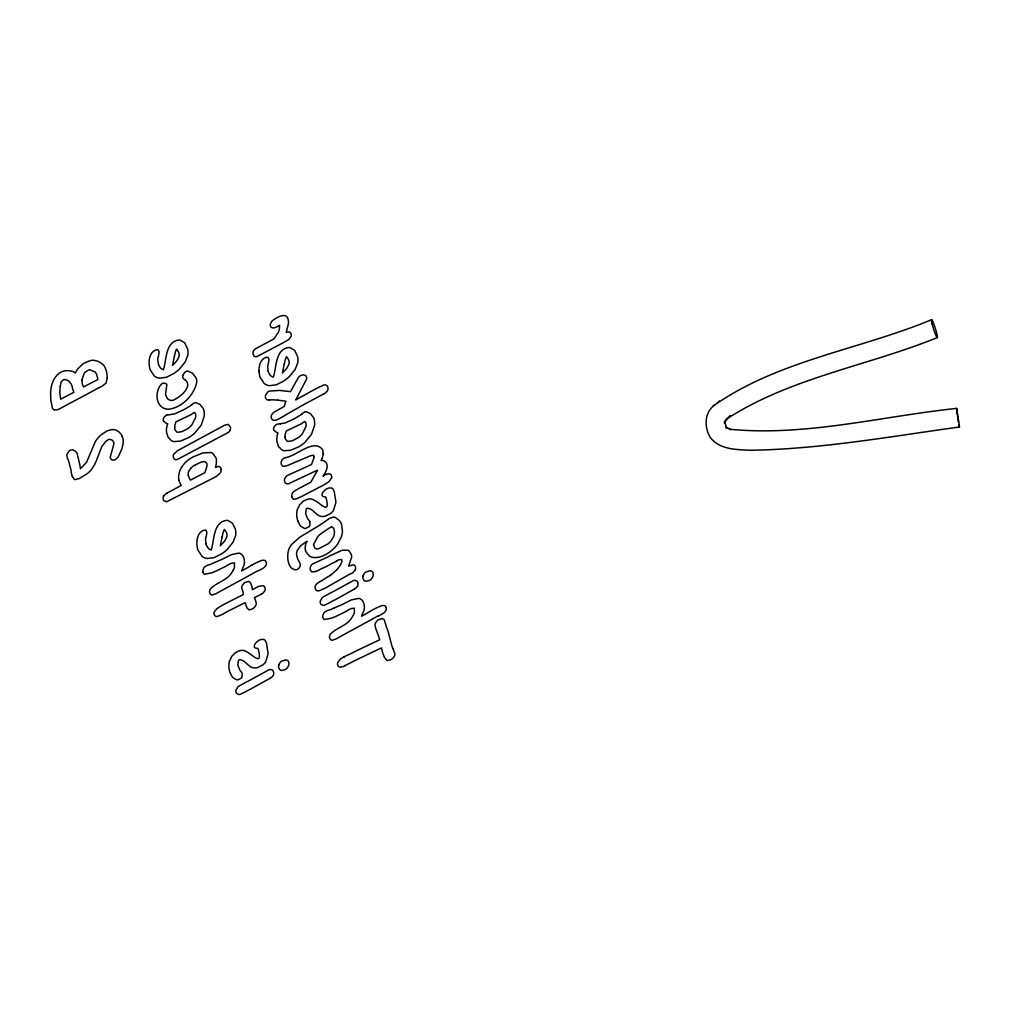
<?xml version="1.0" encoding="UTF-8"?>
<svg xmlns="http://www.w3.org/2000/svg" width="1010" height="1010" viewBox="0 0 1010 1010"><rect width="100%" height="100%" fill="white"/><g stroke="black" fill="none" stroke-linecap="round" stroke-linejoin="round"><path stroke-width="1.5" d="M727.276 418.405L724.372 423.24L724.625 421.056L726.607 428.518L725.609 426.637L730.583 429.616L729.321 429.199C805.096 436.737 881.553 416.284 956.596 408.406L956.798 410.628M931.7 319.64C860.217 349.473 777.687 360.393 713.413 405.894C704.084 414.037 704.323 428.013 710.573 437.898C720.206 449.829 736.795 449.614 750.733 450.271C820.878 449.109 890.176 436.547 959.5 426.99L956.647 408.381M313.971 457.176L313.719 455.27L310.777 455.661L288.835 464.916A70.536 54.893 -10.6 0 1 286.234 465.951L283.583 466.367A2.399 1.868 -10.6 0 1 282.636 466.065L281.563 464.789A8.206 6.388 -10.6 0 1 281.247 463.83A8.219 6.401 -10.6 0 1 281.512 460.939L281.588 460.724A6.439 5.012 -10.6 0 1 284.946 457.707C295.829 456.772 314.009 437.62 322.708 449.867A29.694 23.116 -10.6 0 1 323.112 453.629M163.418 369.609C166.65 360.456 165.122 342.062 178.467 340.054A5.934 4.621 -10.6 0 1 180.197 340.143L184.678 342.807L187.595 348.879A23.836 18.546 -10.6 0 1 187.809 355.343L185.234 361.896L179.641 368.852A36.032 28.04 -10.6 0 1 173.43 373.738L166.372 377.298L159.479 378.169A9.557 7.436 -10.6 0 1 156.613 377.361A12.549 9.759 -10.6 0 1 154.24 375.922L150.288 369.963A36.676 28.545 -10.6 0 1 149.644 367.741A34.289 26.677 -10.6 0 1 149.139 363.524C148.735 358.045 150.97 350.382 157.32 349.675A1.704 1.326 -10.6 0 1 158.09 349.927L159.113 351.834L158.494 356.025A15.264 11.88 -10.6 0 0 157.737 359.383L158.292 363.613A21.324 16.589 -10.6 0 0 159.832 366.933L160.237 367.615A6.641 5.164 -10.6 0 0 163.405 369.622M959.475 427.041L959.008 424.995M229.548 661.045L231.896 656.197L235.191 652.94A13.231 10.289 -10.6 0 1 237.262 651.702L240.153 650.566A6.704 5.214 -10.6 0 1 242.463 650.377C249.823 650.314 262.966 669.302 258.484 649.973A8.269 6.426 -10.6 0 0 257.626 648.306C249.445 648.647 257.941 638.219 263.004 639.444A3.207 2.487 -10.6 0 1 263.837 639.532L264.658 639.81A17.347 13.496 -10.6 0 1 266.602 643.812L268.13 653.76L265.655 661.941A14.279 11.11 -10.6 0 1 262.638 665.034L257.348 667.698A7.247 5.643 -10.6 0 1 255.038 667.938C248.384 668.443 245.582 659.467 239.395 659.77A2.386 1.856 -10.6 0 0 238.461 660.401L237.792 665.06L240.052 670.589A12.044 9.368 -10.6 0 1 242.072 673.266L242.059 676.927A5.037 3.914 -10.6 0 1 241.15 678.19L237.943 679.844A3.636 2.828 -10.6 0 1 236.656 679.869L233.083 677.697A13.572 10.554 -10.6 0 1 232.161 676.725L229.889 672.269A32.421 25.237 -10.6 0 1 229.447 661.045M253.447 351.139L253.358 351.354A8.219 6.401 -10.6 0 0 253.119 354.245L254.166 356.277L255.795 356.719A4.81 3.737 -10.6 0 0 257.095 356.505L281.31 343.728A2.727 2.121 -10.6 0 0 281.777 343.589L284.391 341.986A15.453 12.019 -10.6 0 0 287.193 340.433L288.027 339.966A5.643 4.393 -10.6 0 0 289.125 339.209L291.259 336.09A7.158 5.568 -10.6 0 0 291.196 334.222A8.206 6.388 -10.6 0 0 290.918 333.452L289.845 332.176A2.399 1.868 -10.6 0 0 288.898 331.873L286.247 332.29L288.469 323.427A27.825 21.665 -10.6 0 0 287.926 318.541C286.6 313.441 280.187 315.865 277.056 317.658A25.679 19.985 -10.6 0 0 276.26 318.099L275.616 318.466A11.047 8.598 -10.6 0 1 275.225 318.68L272.081 320.978L270.301 324.021A6.073 4.734 -10.6 0 0 270.352 325.738C271.475 330.295 277.397 326.647 279.53 325.308L279.568 326.18A22.801 17.751 -10.6 0 1 278.381 332.252L273.849 338.969L256.793 348.097A6.439 5.012 -10.6 0 0 253.371 351.114M230.116 430.222L230.204 429.995A8.219 6.401 -10.6 0 0 230.444 427.116L228.475 424.642A2.272 1.767 -10.6 0 0 227.667 424.427L224.637 425.197L177.432 450.725L173.669 454.298A6.451 5.025 -10.6 0 0 173.253 455.813L173.392 457.404A4.886 3.8 -10.6 0 0 175.298 459.727L176.03 459.676A4.81 3.737 -10.6 0 0 177.331 459.474L226.77 433.265A6.439 5.012 -10.6 0 0 230.192 430.247M321.862 458.742L321.104 460.522L322.708 460.522A4.772 3.712 -10.6 0 1 324.109 460.901C330.106 464.247 325.977 472.112 323.036 476.177L326.192 474.296M357.54 586.33L357.729 585.888A8.219 6.401 -10.6 0 0 357.969 582.997L357.06 581.091L355.469 580.422A3.964 3.08 -10.6 0 0 353.273 580.611L333.186 591.62A64.577 50.26 -10.6 0 1 330.106 593.097A75.813 59.009 -10.6 0 1 327.732 594.511L323.389 596.872A5.643 4.393 -10.6 0 0 322.291 597.63L320.296 600.937A8.648 6.729 -10.6 0 0 320.385 603.248A5.315 4.141 -10.6 0 0 320.852 604.27L323.225 605.381A3.08 2.399 -10.6 0 0 324.109 605.343L329.866 602.579A75.813 59.009 -10.6 0 0 332.24 601.165A64.577 50.26 -10.6 0 0 335.32 599.688L354.295 589.146M326.167 474.359L328.54 473.753A2.336 1.818 -10.6 0 1 329.538 473.98L330.649 474.384A2.841 2.209 -10.6 0 1 331.255 474.851L331.861 477.465L329.588 480.823A9.948 7.739 -10.6 0 1 328.477 481.985L324.008 484.863A30.578 23.798 -10.6 0 1 323.314 485.217L301.043 496.756A57.57 44.806 -10.6 0 1 297.533 498.347L295.829 498.978A4.229 3.283 -10.6 0 1 295.084 499.167L293.784 499.18A2.235 1.742 -10.6 0 1 293.039 498.927L291.751 496.705M183.062 375.038L184.489 372.778A4.823 3.75 -10.6 0 1 186.055 371.503L186.421 371.314A2.765 2.146 -10.6 0 1 187.582 371.011L191.925 372.829A18.357 14.279 -10.6 0 1 193.175 374.053L195.65 377.298A15.832 12.322 -10.6 0 1 196.508 379.242A14.102 10.971 -10.6 0 1 196.887 381.174C194.842 394.455 182.532 407.283 168.998 409.214A10.327 8.03 -10.6 0 1 166.663 409.05C154.795 407.207 154.517 389.885 162.257 383.484A2.954 2.298 -10.6 0 1 163.607 383.219L164.314 383.257A17.246 13.42 -10.6 0 1 164.832 383.32L166.107 383.813A2.815 2.184 -10.6 0 1 166.839 384.545L165.602 393.774A11.893 9.254 -10.6 0 0 165.829 395.428L167.471 398.761L170.021 400.288A6.275 4.886 -10.6 0 0 173.164 400.238C179.818 397.372 193.693 386.451 184.843 379.545M232.704 570.978C228.273 580.333 216.998 581.912 210.358 588.944A7.373 5.744 -10.6 0 0 209.701 592.807L209.878 593.312A3.686 2.866 -10.6 0 0 210.875 594.41L211.557 594.764A2.272 1.767 -10.6 0 0 212.352 594.978L216.291 593.627A9.507 7.398 -10.6 0 1 216.885 593.173L250.922 574.589A46.776 36.41 -10.6 0 1 254.81 572.392L256.338 571.609A3.762 2.929 -10.6 0 1 256.767 571.344L258.219 570.726A18.306 14.254 -10.6 0 0 262.335 568.668L263.13 568.163A5.643 4.393 -10.6 0 0 264.229 567.405L265.819 565.625A7.474 5.807 -10.6 0 0 266.35 562.57L265.504 560.878A2.74 2.134 -10.6 0 0 264.481 560.335L262.676 560.234A6.464 5.025 -10.6 0 0 261.464 560.487L256.691 562.583A71.571 55.701 -10.6 0 1 255.038 563.353L252.412 564.754M355.015 570.132L352.881 572.657A4.292 3.346 -10.6 0 1 351.859 573.276L349.965 574.084A28.015 21.803 -10.6 0 1 348.702 574.703L346.077 576.293A2.727 2.121 -10.6 0 1 345.622 576.445L326.23 587.58A20.579 16.021 -10.6 0 0 325.334 588.022L324.058 588.678A26.664 20.756 -10.6 0 1 322.783 589.221M190.587 468.463L188.428 471.784A10.719 8.345 -10.6 0 0 188.39 475.483M718.287 401.816L719.284 400.983M713.413 405.894L714.6 404.896M729.46 416.587L730.445 415.766L726.076 419.402C789.504 377.891 867.83 365.822 937.204 337.63M301.308 414.504L302.116 413.911M336.254 561.257L336.456 561.106A3.017 2.348 -10.6 0 0 337.024 560.651M191.774 404.783L190.966 405.363A13.951 10.857 -10.6 0 1 188.39 406.98L184.83 409.138A42.874 33.368 -10.6 0 0 183.782 409.732L175.538 413.494A59.274 46.132 -10.6 0 1 174.301 414.012L173.632 414.087A20.036 15.592 -10.6 0 0 170.034 414.655A17.953 13.976 -10.6 0 0 166.637 415.11M330.384 575.346L330.661 575.144A57.393 44.667 -10.6 0 0 335.118 571.243C337.744 569.855 346.531 557.242 339.006 559.83A2.651 2.058 -10.6 0 0 338.337 560.07L337.555 560.462A2.538 1.97 -10.6 0 1 336.999 560.638M344.915 665.704L344.776 665.805A4.04 3.144 -10.6 0 1 343.337 666.436L340.294 667.181A2.272 1.767 -10.6 0 1 339.486 666.979L338.817 666.613A3.686 2.866 -10.6 0 1 337.82 665.514L337.504 664.113A5.871 4.57 -10.6 0 1 337.731 662.636L339.448 660.136A10.05 7.815 -10.6 0 1 343.955 657.068M163.683 495.986A7.474 5.807 -10.6 0 0 163.166 499.041L163.292 499.508A5.315 4.141 -10.6 0 0 163.746 500.531L166.12 501.642A3.08 2.399 -10.6 0 0 167.004 501.604L216.001 476.644L219.751 473.627A8.964 6.982 -10.6 0 0 221.253 470.18L221.24 469.347M269.986 678.316L251.023 688.858A64.577 50.26 -10.6 0 1 247.942 690.335A75.813 59.009 -10.6 0 1 245.569 691.749L239.799 694.501A3.08 2.399 -10.6 0 1 238.916 694.539L236.542 693.428A5.315 4.141 -10.6 0 1 236.1 692.418A8.648 6.729 -10.6 0 1 235.986 690.108L237.994 686.787A5.643 4.393 -10.6 0 1 239.092 686.03L243.423 683.682A75.813 59.009 -10.6 0 0 245.796 682.268A64.577 50.26 -10.6 0 0 248.877 680.79L268.976 669.781A3.964 3.08 -10.6 0 1 271.172 669.592L272.75 670.261L273.672 672.168A8.219 6.401 -10.6 0 1 273.42 675.059L273.23 675.501A10.491 8.156 -10.6 0 1 270.036 678.367M195.321 464.953C198.478 463.64 204.336 459.108 206.823 463.287A11.577 9.002 -10.6 0 1 206.583 467.441L204.879 472.642L190.486 480.129L189.855 478.992A29.694 23.116 -10.6 0 1 188.314 475.495M166.928 493.183L181.244 485.381L180.765 484.497A42.559 33.128 -10.6 0 1 179.439 481.656L179.048 480.406M304.363 412.358L305.437 411.903A2.853 2.222 -10.6 0 1 306.535 411.79L310.461 413.671L313.567 417.622A11.426 8.888 -10.6 0 1 314.085 418.986A28.04 21.829 -10.6 0 1 314.539 425.462L311.509 434.325L304.932 442.405A31.285 24.341 -10.6 0 1 298.48 446.976L290.451 450.308L283.974 450.712A9.456 7.36 -10.6 0 1 281.639 449.715L278.47 446.407L276.816 441.244A41.221 32.08 -10.6 0 1 276.803 440.461L276.803 438.681A33.949 26.412 -10.6 0 1 277.965 432.937A19.455 15.137 -10.6 0 1 276.664 432.469L273.634 430.02A7.474 5.807 -10.6 0 1 274.139 426.965A6.641 5.164 -10.6 0 1 276.967 424.263A17.953 13.976 -10.6 0 1 280.376 423.834M324.21 393.66L305.98 403.419A118.12 91.923 -10.6 0 0 303.48 404.77L286.335 414.517A71.293 55.487 -10.6 0 1 282.257 416.941C279.164 418.531 272.965 423.278 271.286 417.85A8.219 6.401 -10.6 0 1 271.538 414.959L273.306 412.736A5.643 4.393 -10.6 0 1 274.417 411.966L284.201 406.449L285.464 402.498A68.718 53.479 -10.6 0 1 286.045 401.26L277.649 400.099M378.043 607.187L381.389 605.773A6.464 5.025 -10.6 0 1 382.588 605.533L384.406 605.621A2.74 2.134 -10.6 0 1 385.429 606.177L386.249 607.869M377.109 607.641L376.616 607.881A71.571 55.701 -10.6 0 1 374.962 608.651L372.337 610.053A45.071 35.072 -10.6 0 0 368.031 612.641L361.479 616.251L364.193 609.788A24.227 18.849 -10.6 0 0 363.751 603.096L362.224 600.23L359.939 598.665A4.356 3.396 -10.6 0 0 358.525 598.438L351.505 599.864L341.62 604.801A90.079 70.094 -10.6 0 0 338.931 605.924L334.449 607.843M261.401 594.069L261.956 593.804A5.643 4.393 -10.6 0 0 263.055 593.034L264.835 590.812A8.219 6.401 -10.6 0 0 265.075 587.921L264.317 586.431A2.853 2.222 -10.6 0 0 263.042 585.749L258.863 586.292L252.273 589.701A17.094 13.307 -10.6 0 0 251.919 586.734L251.831 586.368A30.552 23.785 -10.6 0 0 251.048 584.108L249.584 581.785A3.055 2.373 -10.6 0 0 248.46 581.47L244.975 582.404A22.536 17.536 -10.6 0 0 244.003 583.3L243.309 584.07A6.881 5.353 -10.6 0 0 242.64 585.093L242.046 586.015A5.075 3.952 -10.6 0 0 241.668 587.555L242.362 590.206A3.346 2.601 -10.6 0 1 242.867 590.989L243.132 592.782A14.721 11.451 -10.6 0 0 243.347 594.524L224.169 604.258A3.257 2.538 -10.6 0 1 223.059 604.788L216.948 608.601L214.297 611.732A6.085 4.734 -10.6 0 0 213.956 613.322L214.272 614.901A3.686 2.866 -10.6 0 0 215.269 615.999L215.938 616.365A2.336 1.818 -10.6 0 0 216.948 616.58L221.657 614.724A13.559 10.554 -10.6 0 1 223.273 613.954A32.648 25.414 -10.6 0 1 224.813 612.956L225.861 612.312A20.465 15.933 -10.6 0 0 226.543 611.883L245.089 602.692L245.986 605.066A44.301 34.479 -10.6 0 1 246.882 607.755L248.712 609.623A2.474 1.932 -10.6 0 0 249.798 609.788L252.475 608.841A6.641 5.164 -10.6 0 0 255.303 606.126L255.883 605.205A5.075 3.952 -10.6 0 0 256.275 603.664L255.984 602.048A50.563 39.352 -10.6 0 0 254.394 597.769A22.005 17.132 -10.6 0 1 257.929 595.951A22.005 17.132 -10.6 0 0 261.426 594.107M315.524 571.496L311.762 571.963L310.146 569.514A7.474 5.807 -10.6 0 1 310.651 566.458L310.992 565.688A5.151 4.002 -10.6 0 1 312.469 564.072L328.124 556.8A11.047 8.598 -10.6 0 0 328.515 556.586L329.159 556.22A25.679 19.985 -10.6 0 1 329.954 555.778L342.15 550.261L347.705 550.248A6.262 4.873 -10.6 0 1 349.17 551.056L351.328 554.553A16.11 12.537 -10.6 0 1 351.657 557.053L348.639 566.143L353.336 564.83A2.361 1.831 -10.6 0 1 354.409 565.209L355.495 566.938A7.108 5.53 -10.6 0 1 354.977 570.12M322.367 589.398L321.332 589.853A3.762 2.929 -10.6 0 0 320.902 590.105L318.92 590.787A3.08 2.399 -10.6 0 1 318.036 590.825L316.887 590.635A1.944 1.515 -10.6 0 1 316.168 590.332L315.17 588.514A8.219 6.401 -10.6 0 1 315.423 585.623L317.19 583.401A5.643 4.393 -10.6 0 1 318.289 582.644L319.135 582.177A15.453 12.019 -10.6 0 1 321.925 580.611A9.544 7.436 -10.6 0 1 323.844 579.285L327.581 576.899A15.453 12.019 -10.6 0 0 330.384 575.346M378.144 616.024L376.692 616.643A3.762 2.929 -10.6 0 0 376.263 616.908L374.735 617.691A46.776 36.41 -10.6 0 0 370.847 619.887L336.81 638.471A9.507 7.398 -10.6 0 0 336.216 638.926L332.277 640.264A2.272 1.767 -10.6 0 1 331.482 640.062L330.8 639.709A3.686 2.866 -10.6 0 1 329.803 638.598L329.626 638.093A7.373 5.744 -10.6 0 1 330.27 634.23C336.936 627.21 348.185 625.619 352.629 616.264A17.713 13.787 -10.6 0 0 354.384 612.603L354.371 608.159L351.253 608.576A25.502 19.846 -10.6 0 1 349.081 609.56L347.036 610.747A5.303 4.128 -10.6 0 0 346.417 611.214A25.679 19.985 -10.6 0 0 345.622 611.656L335.838 616.428A73.49 57.191 -10.6 0 1 331.57 618.133L324.639 619.509A2.74 2.134 -10.6 0 1 323.617 618.966L322.796 617.261A7.474 5.807 -10.6 0 1 323.301 614.219L323.642 613.436A5.151 4.002 -10.6 0 1 325.119 611.833L326.457 611.088A6.376 4.962 -10.6 0 1 327.164 610.659L327.619 610.469A23.495 18.281 -10.6 0 0 334.424 607.805M214.524 562.545L219.006 560.638A90.079 70.094 -10.6 0 1 221.695 559.502L231.58 554.566L238.6 553.139A4.356 3.396 -10.6 0 1 240.014 553.379L242.299 554.944L243.814 557.81A24.227 18.849 -10.6 0 1 244.243 564.502L241.554 570.953L248.132 567.367A45.071 35.072 -10.6 0 1 252.424 564.754M269.216 400.023L267.208 399.821A2.828 2.197 -10.6 0 1 266.501 399.43L265.718 398.369A6.792 5.29 -10.6 0 1 265.478 397.612A8.219 6.401 -10.6 0 1 265.744 394.733L268.054 391.754A4.292 3.346 -10.6 0 1 269.077 391.148L279.505 390.416L290.463 391.627L297.975 378.22A6.615 5.151 -10.6 0 1 301.245 375.303L303.215 374.824A2.336 1.818 -10.6 0 1 304.212 375.038L305.487 375.531A2.815 2.184 -10.6 0 1 306.219 376.263L306.623 377.614A6.35 4.936 -10.6 0 1 306.472 379.242L295.766 399.973L297.319 399.038A100.331 78.073 -10.6 0 1 304.704 394.998L305.424 394.632A82.631 64.312 -10.6 0 1 315.082 389.305M54.376 409.757L56.408 409.808A5.871 4.57 -10.6 0 0 58.896 409.176L95.344 389.683A23.811 18.521 -10.6 0 1 99.131 387.638L100.003 387.221A16.564 12.89 -10.6 0 0 101.732 386.413L106.138 383.068L107.212 377.652M207.58 547.294L208.009 547.963A6.641 5.164 -10.6 0 0 211.191 549.97C214.436 540.83 212.895 522.423 226.24 520.402A5.934 4.621 -10.6 0 1 227.982 520.503L232.452 523.167L235.368 529.227A23.836 18.546 -10.6 0 1 235.595 535.691L233.02 542.256L227.414 549.2A36.032 28.04 -10.6 0 1 221.203 554.086L214.158 557.659L207.252 558.517A9.557 7.436 -10.6 0 1 204.399 557.722A12.549 9.759 -10.6 0 1 202.013 556.283L198.074 550.311A36.676 28.545 -10.6 0 1 197.43 548.089A34.289 26.677 -10.6 0 1 196.912 543.885C196.508 538.393 198.755 530.742 205.093 530.035A1.704 1.326 -10.6 0 1 205.863 530.288L206.886 532.182L206.267 536.386A15.264 11.88 -10.6 0 0 205.522 539.731L206.065 543.961M122.16 436.269L122.753 437.999A24.518 19.089 -10.6 0 1 123.169 443.44L121.856 448.983L118.347 456.646A10.087 7.853 -10.6 0 1 116.491 458.666L115.203 459.638A3.371 2.613 -10.6 0 1 111.706 459.765A7.903 6.161 -10.6 0 1 110.166 457.391L113.991 443.592A8.951 6.969 -10.6 0 0 113.701 442.355A7.474 5.807 -10.6 0 0 111.744 439.88L109.332 439.299A1.363 1.06 -10.6 0 0 108.865 439.438L108.575 439.602A14.228 11.072 -10.6 0 0 105.532 441.686L101.821 446.584L96.67 459.866A59.981 46.675 -10.6 0 1 94.511 464.726L91.632 469.259A27.99 21.791 -10.6 0 1 87.125 473.74L79.436 478.488L75.056 479.611A2.878 2.235 -10.6 0 1 74.121 479.182L72.972 477.402A1.755 1.363 -10.6 0 1 72.367 476.518M309.855 521.829L309.868 525.478A5.037 3.914 -10.6 0 1 308.959 526.753L305.752 528.394A3.636 2.828 -10.6 0 1 304.464 528.419L300.879 526.26A13.572 10.554 -10.6 0 1 299.97 525.276L297.697 520.819M72.303 476.531L71.192 472.327A18.205 14.165 -10.6 0 0 70.801 469.284L68.516 460.56A7.802 6.073 -10.6 0 0 67.594 458.78L66.837 455.358A5.075 3.952 -10.6 0 1 67.216 453.818L68.655 451.558A4.823 3.75 -10.6 0 1 70.22 450.283L71.95 449.854A3.181 2.474 -10.6 0 1 72.897 449.917L75.321 451.142A11.729 9.128 -10.6 0 1 77.227 453.755L79.664 464.183A32.686 25.439 -10.6 0 1 80.106 466.557L80.447 468.791L86.62 462.201L95.23 441.787A34.946 27.207 -10.6 0 1 97.288 438.807A27.257 21.21 -10.6 0 1 102.515 433.808L107.426 430.79L111.491 429.641A8.749 6.817 -10.6 0 1 116.087 430.172L118.713 431.762A17.524 13.635 -10.6 0 1 122.172 436.269M268.205 371.124L267.663 366.895A15.264 11.88 -10.6 0 1 268.407 363.549L269.026 359.345L268.003 357.452A1.704 1.326 -10.6 0 0 267.233 357.199C260.883 357.906 258.661 365.557 259.052 371.049M202.871 571.976L203.692 573.667A2.74 2.134 -10.6 0 0 204.714 574.223L211.645 572.834A73.49 57.191 -10.6 0 0 215.913 571.13L225.697 566.357A25.679 19.985 -10.6 0 1 226.493 565.916A5.303 4.128 -10.6 0 1 227.111 565.448L229.156 564.262A25.502 19.846 -10.6 0 0 231.328 563.29L234.446 562.86L234.459 567.304A17.713 13.787 -10.6 0 1 232.691 570.966M958.54 422.331L957.947 418.733M957.657 416.802L956.95 411.853M323.149 453.629L323.162 454.904A38.228 29.757 -10.6 0 1 321.849 458.742M54.338 409.82A4.116 3.207 -10.6 0 1 52.318 407.623L50.816 400.061L50.588 392.183A58.757 45.728 -10.6 0 1 50.917 389.102C51.901 381.477 56.244 372.677 64.375 370.885A12.158 9.456 -10.6 0 1 69.084 370.822A9.519 7.411 -10.6 0 1 73.414 371.794L75.447 373.081A25.654 19.96 -10.6 0 1 77.934 368.675L83.072 363.815A24.152 18.799 -10.6 0 1 85.496 362.514L90.698 360.482A10.352 8.055 -10.6 0 1 94.145 360.317L98.235 361.378L102.565 364.181A16.93 13.18 -10.6 0 1 104.712 366.781L106.075 370.026A50.816 39.541 -10.6 0 1 107.249 377.639M184.754 379.659A4.583 3.56 -10.6 0 1 183.214 375.089M167.597 423.809A19.455 15.137 -10.6 0 1 166.322 423.329L163.292 420.88A7.474 5.807 -10.6 0 1 163.797 417.837A6.641 5.164 -10.6 0 1 166.625 415.135M167.622 423.809A33.949 26.412 -10.6 0 0 166.461 429.553L166.461 431.333A41.221 32.08 -10.6 0 0 166.473 432.116L168.127 437.279L171.296 440.575A9.456 7.36 -10.6 0 0 173.632 441.585L180.108 441.181L188.138 437.848A31.285 24.341 -10.6 0 0 194.589 433.265L201.167 425.197L204.184 416.335A28.04 21.829 -10.6 0 0 203.742 409.858A11.426 8.888 -10.6 0 0 203.225 408.495L200.119 404.543L196.192 402.649A2.853 2.222 -10.6 0 0 195.094 402.763L194.021 403.23A3.977 3.093 -10.6 0 0 191.85 404.808M190.6 468.476A14.923 11.615 -10.6 0 1 195.296 464.916M179.035 480.406A22.801 17.738 -10.6 0 1 178.669 475.521L179.629 471.304A28.331 22.043 -10.6 0 1 181.724 467.1M163.746 496.011A10.491 8.156 -10.6 0 1 166.89 493.132M221.152 469.36A4.962 3.863 -10.6 0 0 219.246 466.519A5.555 4.318 -10.6 0 0 218.45 466.494L217.605 466.544A2.828 2.197 -10.6 0 0 216.291 467.024L215.458 467.428L216.178 464.284A16.526 12.865 -10.6 0 0 216.355 462.428L216.38 461.646A21.412 16.665 -10.6 0 0 216.228 458.351L212.921 453.465A7.474 5.82 -10.6 0 0 211.002 452.581L203.149 452.846L193.175 456.886A28.305 22.031 -10.6 0 0 181.75 467.112M207.605 547.281A21.324 16.589 -10.6 0 1 206.002 543.986M214.499 562.507A23.495 18.281 -10.6 0 1 207.707 565.196L207.239 565.36A6.376 4.962 -10.6 0 0 206.545 565.789L205.194 566.534A5.151 4.002 -10.6 0 0 203.717 568.15L203.376 568.92A7.474 5.807 -10.6 0 0 202.846 571.976M268.142 371.15A21.324 16.589 -10.6 0 0 269.746 374.445L270.15 375.127A6.641 5.164 -10.6 0 0 273.331 377.134C276.576 367.993 275.036 349.586 288.38 347.566A5.934 4.621 -10.6 0 1 290.11 347.667L294.592 350.331L297.508 356.391A23.836 18.546 -10.6 0 1 297.735 362.855L295.147 369.42L289.554 376.364A36.032 28.04 -10.6 0 1 283.343 381.25L276.286 384.823L269.392 385.681A9.557 7.436 -10.6 0 1 266.539 384.886A12.549 9.759 -10.6 0 1 264.153 383.447L260.201 377.475A36.676 28.545 -10.6 0 1 259.57 375.253A34.289 26.677 -10.6 0 1 259.052 371.049M269.216 399.947A38.127 29.681 -10.6 0 1 277.636 400.162M324.248 393.711A10.491 8.156 -10.6 0 0 327.392 390.832A7.474 5.807 -10.6 0 0 327.972 387.802A9.608 7.487 -10.6 0 0 327.77 387.095L327.341 386.161A3.623 2.815 -10.6 0 0 326.584 385.403L324.93 384.886A3.08 2.399 -10.6 0 0 324.046 384.924L318.567 387.449A22.005 17.132 -10.6 0 0 315.044 389.254M302.192 413.936A3.977 3.093 -10.6 0 1 304.326 412.282M301.296 414.491A13.951 10.857 -10.6 0 1 298.733 416.107L295.173 418.266A42.874 33.368 -10.6 0 0 294.137 418.86L285.88 422.622A59.274 46.132 -10.6 0 1 284.643 423.139L283.974 423.215A20.036 15.592 -10.6 0 0 280.376 423.783M313.971 457.176A25.54 19.872 -10.6 0 1 313.327 459.601L311.534 464.486L287.661 475.356A5.643 4.393 -10.6 0 0 286.562 476.114L284.782 478.336A8.219 6.401 -10.6 0 0 284.542 481.227L285.072 482.591A3.623 2.815 -10.6 0 0 285.83 483.335L287.484 483.866A3.08 2.399 -10.6 0 0 288.368 483.828L315.751 470.95A21.5 16.728 -10.6 0 1 316.408 470.66L317.493 470.281L311.181 481.568A2.803 2.184 -10.6 0 1 310.891 482.111L299.074 488.385A11.022 8.572 -10.6 0 0 297.319 489.395A19.682 15.314 -10.6 0 0 295.223 490.658L294.655 491.049A6.111 4.76 -10.6 0 0 293.241 492.022L292.433 493.082A3.043 2.361 -10.6 0 0 292.256 493.663A7.474 5.807 -10.6 0 0 291.726 496.718M297.773 520.794A32.421 25.237 -10.6 0 1 297.256 509.595L299.705 504.76L303 501.503A13.231 10.289 -10.6 0 1 305.07 500.266L307.962 499.129A6.704 5.214 -10.6 0 1 310.272 498.94C317.632 498.864 330.775 517.865 326.293 498.523A8.269 6.426 -10.6 0 0 325.435 496.869C317.241 497.198 325.75 486.769 330.8 487.994A3.207 2.487 -10.6 0 1 331.633 488.083L332.467 488.373A17.347 13.496 -10.6 0 1 334.398 492.375L335.939 502.323L333.464 510.492A14.279 11.11 -10.6 0 1 330.434 513.598L325.157 516.249A7.247 5.643 -10.6 0 1 322.846 516.489C316.193 517.006 313.39 508.03 307.204 508.333A2.386 1.856 -10.6 0 0 306.27 508.964L305.601 513.61L307.861 519.14A12.044 9.368 -10.6 0 1 309.868 521.829M305.487 550.538A23.167 18.028 -10.6 0 1 305.197 547.332L305.55 544.693A28.949 22.536 -10.6 0 1 307.04 541.246L300.677 545.728L297.344 550.286A13.799 10.744 -10.6 0 0 296.599 554.717L297.091 557.04A25.881 20.137 -10.6 0 0 298.379 560.436L300.147 563.593L300.248 565.928A3.876 3.017 -10.6 0 1 299.717 566.963A6.641 5.164 -10.6 0 1 296.877 569.665C287.055 570.89 285.944 553.833 289.782 547.256A22.195 17.271 -10.6 0 1 291.562 544.541L299.692 537.257L317.001 526.841A145.516 113.246 -10.6 0 0 324.159 522.183L329.538 518.345L333.717 516.981A3.043 2.373 -10.6 0 1 334.903 517.234L338.905 520.175A21.816 16.981 -10.6 0 1 339.764 520.933L339.89 521.097A18.458 14.367 -10.6 0 1 341.683 524.935L342.44 531.298A29.58 23.015 -10.6 0 1 341.481 536.474L337.87 543.658A32.686 25.439 -10.6 0 1 332.479 549.781C327.063 554.389 320.056 558.505 312.683 557.419A10.05 7.815 -10.6 0 1 309.552 556.169L305.967 551.801A18.054 14.052 -10.6 0 1 305.538 550.526M315.537 571.521A42.572 33.128 -10.6 0 0 320.397 569.249L322.607 568.125A34.592 26.916 -10.6 0 0 329.664 564.741L329.828 564.653A19.935 15.516 -10.6 0 1 331.267 563.807L335.926 561.573A1.868 1.452 -10.6 0 1 336.254 561.257M357.477 586.318A10.491 8.156 -10.6 0 1 354.333 589.196M378.131 616.012A18.306 14.254 -10.6 0 0 382.26 613.966L383.055 613.461A5.643 4.393 -10.6 0 0 384.153 612.704L385.744 610.924A7.474 5.807 -10.6 0 0 386.274 607.869M343.905 656.992A22.005 17.132 -10.6 0 1 347.453 655.212A23.495 18.281 -10.6 0 1 349.069 654.518L362.11 648.054A178.214 138.698 -10.6 0 1 365.506 646.501L379.659 639.759L379.078 637.676A70.182 54.616 -10.6 0 0 377.45 633.081A84.045 65.41 -10.6 0 1 375.846 628.586L375.152 626.074A6.098 4.747 -10.6 0 1 375.947 622.45A6.881 5.353 -10.6 0 1 376.629 621.428L377.323 620.67A22.536 17.536 -10.6 0 1 378.295 619.774L381.73 618.663A2.272 1.767 -10.6 0 1 382.537 618.865L383.636 619.269A2.841 2.209 -10.6 0 1 384.242 619.749L386.59 627.513A67.392 52.444 -10.6 0 1 388.181 631.881L391.703 645.125A27.889 21.702 -10.6 0 0 393.029 648.622M344.877 665.691A1.591 1.237 -10.6 0 1 345.837 665.148L351.152 662.535A38.418 29.896 -10.6 0 1 353.475 661.26L381.376 647.928L381.805 649.531A101.985 79.373 -10.6 0 0 384.431 657.358L387.007 660.654L390.719 659.783A10.491 8.156 -10.6 0 0 393.9 656.954A5.681 4.419 -10.6 0 0 394.847 654.758L394.859 654.013A9.077 7.057 -10.6 0 0 394.683 653.028L394.039 651.425A37.029 28.823 -10.6 0 1 393.067 648.609M81.962 380L82.264 383.762A24.189 18.824 -10.6 0 0 83.527 386.956L97.957 379.47L96.657 374.596A9.923 7.726 -10.6 0 0 94.902 371.844L89.738 369.774A3.472 2.702 -10.6 0 0 88.501 370.102L86.027 371.579A10.1 7.865 -10.6 0 0 84.146 373.384L81.962 380M174.692 427.571L174.68 428.025A10.832 8.433 -10.6 0 0 174.882 429.641L176.775 432.015A2.916 2.272 -10.6 0 0 177.924 432.28L181.914 431.661L187.443 428.783A18.18 14.14 -10.6 0 0 191.9 424.781L195.65 417.408A13.496 10.504 -10.6 0 0 195.511 413.848L195.334 413.204A3.017 2.348 -10.6 0 1 194.791 412.812L194.614 412.661A1.868 1.452 -10.6 0 0 194.248 412.421L193.592 412.8A18.003 14.001 -10.6 0 0 192.405 413.645L191.243 414.504A27.889 21.702 -10.6 0 0 190.637 414.832L175.929 421.852L174.932 424.882A9.645 7.512 -10.6 0 0 174.78 425.892L174.692 427.571M285.035 436.699L285.022 437.153A10.832 8.433 -10.6 0 0 285.224 438.769L287.118 441.155A2.916 2.272 -10.6 0 0 288.267 441.408L292.256 440.789L297.786 437.911A18.18 14.14 -10.6 0 0 302.243 433.921L305.992 426.536A13.496 10.504 -10.6 0 0 305.853 422.975L305.676 422.331A3.017 2.348 -10.6 0 1 305.134 421.94L304.957 421.789A1.868 1.452 -10.6 0 0 304.591 421.561L303.947 421.927A18.003 14.001 -10.6 0 0 302.748 422.773L301.599 423.632A27.889 21.702 -10.6 0 0 300.98 423.96L286.272 430.98L285.274 434.01A9.645 7.512 -10.6 0 0 285.123 435.02L285.035 436.699M313.517 544.579L314.792 548.026A4.191 3.257 -10.6 0 0 315.877 548.708L316.635 548.96A8.585 6.679 -10.6 0 0 318.781 548.657L328.111 543.822A17.915 13.938 -10.6 0 0 332.202 539.151L333.275 537.32A16.526 12.865 -10.6 0 0 334.436 531.879L333.931 529.025A3.346 2.601 -10.6 0 0 333.414 528.142L332.883 527.637A12.575 9.784 -10.6 0 0 332.037 526.917L331.633 526.664A105.835 82.365 -10.6 0 0 326.23 530.061L320.574 534.05A16.968 13.206 -10.6 0 0 317.392 537.219L313.517 544.579M60.221 386.527L60.171 387.284A64.905 50.513 -10.6 0 0 59.855 392.978L60.663 399.165L73.907 392.297A101.871 79.272 -10.6 0 1 72.468 388.244C72.038 383.989 68.92 379.533 64.312 379.558A2.979 2.31 -10.6 0 0 63.011 380L61.105 382.02L60.221 386.527M174.376 356.543L172.495 365.431L176.775 360.898L178.921 356.833A9.923 7.726 -10.6 0 0 179.098 353.639L179.023 353.273A20.932 16.286 -10.6 0 0 178.694 352.238L176.573 349.056A28.192 21.942 -10.6 0 0 175.323 352.275L174.376 356.543M222.149 536.891L220.268 545.779L224.548 541.246L226.695 537.194A9.923 7.726 -10.6 0 0 226.884 534L226.795 533.634A20.932 16.286 -10.6 0 0 226.467 532.586L224.346 529.404A28.192 21.942 -10.6 0 0 223.096 532.623L222.149 536.891M284.29 364.055L282.409 372.942L286.689 368.41L288.835 364.358A9.923 7.726 -10.6 0 0 289.024 361.163L288.936 360.797A20.932 16.286 -10.6 0 0 288.607 359.749L286.486 356.568A28.192 21.942 -10.6 0 0 285.237 359.787L284.29 364.055M278.785 665.123L278.697 665.375A6.35 4.936 -10.6 0 0 278.558 667.004L279.505 669.327A3.472 2.702 -10.6 0 0 280.628 670.072L281.134 670.223A2.272 1.767 -10.6 0 0 281.929 670.425L284.971 669.668A5.353 4.166 -10.6 0 0 286.284 668.86L286.928 668.267A8.585 6.679 -10.6 0 0 288.115 666.537A8.534 6.641 -10.6 0 0 288.784 662.27A4.116 3.207 -10.6 0 0 286.714 660.086L286.411 660.086A2.272 1.767 -10.6 0 0 285.615 659.871L281.247 661.386A5.151 4.002 -10.6 0 0 279.757 662.989L278.785 665.123M363.082 575.965L363.007 576.205A6.35 4.936 -10.6 0 0 362.855 577.834L363.815 580.157A3.472 2.702 -10.6 0 0 364.938 580.901L365.431 581.066A2.272 1.767 -10.6 0 0 366.239 581.268L369.269 580.51A5.353 4.166 -10.6 0 0 370.582 579.69L371.226 579.109A8.585 6.679 -10.6 0 0 372.425 577.366A8.534 6.641 -10.6 0 0 373.094 573.099A4.116 3.207 -10.6 0 0 371.023 570.928L370.72 570.915A2.272 1.767 -10.6 0 0 369.912 570.713L365.544 572.216A5.151 4.002 -10.6 0 0 364.067 573.832L363.082 575.965M932.23 324.298A9.456 0.934 72.4 0 0 937.305 337.656A9.456 0.934 72.4 0 0 933.808 323.958A9.456 0.934 72.4 0 0 932.23 324.298"/></g></svg>
